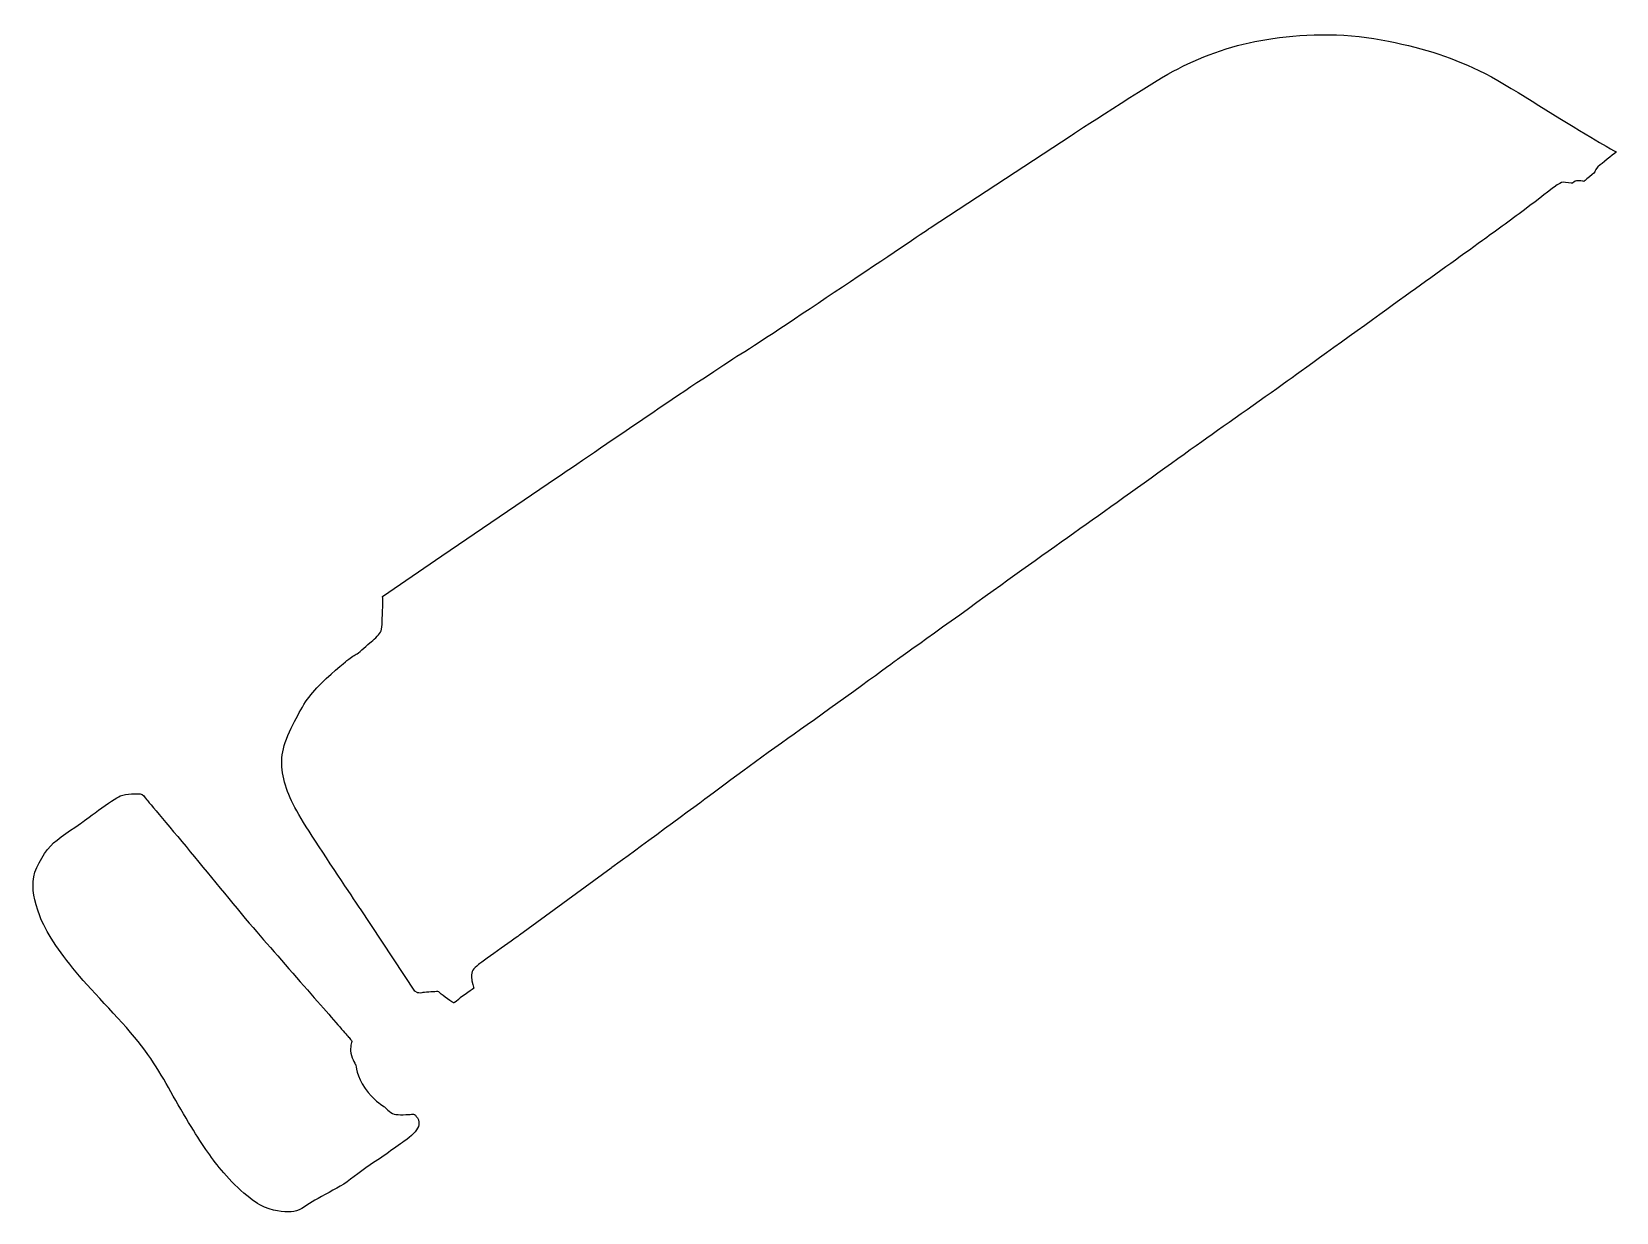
# Model space of a CAD drawing. Header units: centimetres. Extents: x -7.4 to 7.4, y -5.4 to 5.4.
# Drawn here: x -5.86 to 5.99, y -3.98 to 4.85 of the extents above; entities that cross this region are included whole.
import ezdxf

# ---------------------------------------------------------------- set-up
doc = ezdxf.new("R2010")
doc.units = ezdxf.units.CM
doc.header["$MEASUREMENT"] = 0
doc.layers.add('Camada 1', color=7, linetype='Continuous')

msp = doc.modelspace()

# ---------------------------------------------------------------- linework, layer by layer
at = {"layer": 'Camada 1'}
for points, knots in [([(-2.97458, -2.33312), (-2.97458, -2.33312), (-2.95706, -2.34029), (-2.94116, -2.33495), (-2.94116, -2.33495), (-2.92528, -2.32963), (-2.85472, -2.32783), (-2.83173, -2.32601), (-2.83173, -2.32601), (-2.80874, -2.32419), (-2.81763, -2.32601), (-2.80358, -2.33845), (-2.80358, -2.33845), (-2.78956, -2.35081), (-2.70304, -2.41065), (-2.70304, -2.41065), (-2.70304, -2.41065), (-2.70304, -2.41065), (-2.69592, -2.40898), (-2.666, -2.38417), (-2.666, -2.38417), (-2.63608, -2.35938), (-2.55122, -2.29956), (-2.55122, -2.29956), (-2.55122, -2.29956), (-2.55122, -2.29956), (-2.5671, -2.25381), (-2.56895, -2.21333), (-2.56895, -2.21333), (-2.57072, -2.1728), (-2.55654, -2.15674), (-2.51603, -2.12337), (-2.51603, -2.12337), (-2.4755, -2.09006), (-2.21083, -1.90474), (-2.21083, -1.90474), (-2.21083, -1.90474), (-2.21083, -1.90474), (-1.52447, -1.40227), (-1.52447, -1.40227), (-1.52447, -1.40227), (-1.52447, -1.40227), (-1.00419, -1.02146), (-0.82422, -0.88744), (-0.82422, -0.88744), (-0.64428, -0.7534), (-0.36011, -0.54364), (-0.10789, -0.36568), (-0.10789, -0.36568), (0.14428, -0.18762), (0.61188, 0.15446), (0.61188, 0.15446), (0.61188, 0.15446), (0.61188, 0.15446), (1.10234, 0.50358), (1.38819, 0.71159), (1.38819, 0.71159), (1.67399, 0.91942), (1.91908, 1.09063), (2.16432, 1.2652), (2.16432, 1.2652), (2.40962, 1.43977), (2.72884, 1.6707), (2.93, 1.8135), (2.93, 1.8135), (3.13103, 1.95635), (3.42924, 2.16436), (3.60024, 2.28949), (3.60024, 2.28949), (3.77129, 2.41461), (4.20725, 2.72502), (4.41185, 2.8748), (4.41185, 2.8748), (4.61645, 3.02453), (4.82465, 3.16936), (4.99057, 3.29096), (4.99057, 3.29096), (5.07174, 3.35046), (5.1979, 3.4414), (5.30458, 3.5217), (5.30458, 3.5217), (5.41589, 3.60533), (5.50617, 3.67757), (5.52503, 3.69109), (5.52503, 3.69109), (5.56205, 3.71757), (5.578, 3.72469), (5.59385, 3.72633), (5.59385, 3.72633), (5.60973, 3.72797), (5.66267, 3.71934), (5.66267, 3.71934), (5.66267, 3.71934), (5.66267, 3.71934), (5.68024, 3.73688), (5.69442, 3.73868), (5.69442, 3.73868), (5.70863, 3.74048), (5.74736, 3.73339), (5.74736, 3.73339), (5.74736, 3.73339), (5.74736, 3.73339), (5.75958, 3.74215), (5.79133, 3.76861), (5.79133, 3.76861), (5.82311, 3.79504), (5.8302, 3.80036), (5.83366, 3.81274), (5.83366, 3.81274), (5.83715, 3.82512), (5.8408, 3.83208), (5.87075, 3.85687), (5.87075, 3.85687), (5.90067, 3.88169), (5.99082, 3.95371), (5.99082, 3.95371), (5.99082, 3.95371), (5.99082, 3.95371), (5.96965, 3.96265), (5.7156, 4.11421), (5.7156, 4.11421), (5.46157, 4.26579), (5.14929, 4.47912), (4.91989, 4.58313), (4.91989, 4.58313), (4.69052, 4.68708), (4.47536, 4.75072), (4.17903, 4.80178), (4.17903, 4.80178), (3.88262, 4.85287), (3.5652, 4.82826), (3.33234, 4.78773), (3.33234, 4.78773), (3.09948, 4.74725), (2.86646, 4.65901), (2.67771, 4.5567), (2.67771, 4.5567), (2.48906, 4.45441), (1.91563, 4.07722), (1.91563, 4.07722), (1.91563, 4.07722), (1.91563, 4.07722), (0.86061, 3.38614), (0.86061, 3.38614), (0.86061, 3.38614), (0.86061, 3.38614), (-0.25797, 2.63009), (-0.55597, 2.44285), (-0.55597, 2.44285), (-0.84175, 2.26301), (-1.5652, 1.76586), (-1.93384, 1.51549), (-1.93384, 1.51549), (-1.93384, 1.51549), (-2.7912, 0.93372), (-2.7912, 0.93372), (-2.7912, 0.93372), (-2.7912, 0.93372), (-3.23393, 0.62884), (-3.23393, 0.62884), (-3.23393, 0.62884), (-3.23393, 0.62884), (-3.23046, 0.61106), (-3.23406, 0.52295), (-3.23406, 0.52295), (-3.23771, 0.4349), (-3.23575, 0.38735), (-3.2498, 0.36253), (-3.2498, 0.36253), (-3.26382, 0.33763), (-3.30158, 0.30392), (-3.32918, 0.28149), (-3.32918, 0.28149), (-3.36805, 0.24971), (-3.41567, 0.20211), (-3.43155, 0.1968), (-3.43155, 0.1968), (-3.4474, 0.19159), (-3.48796, 0.16156), (-3.50034, 0.14925), (-3.50034, 0.14925), (-3.51278, 0.13705), (-3.63792, 0.03984), (-3.72444, -0.05353), (-3.72444, -0.05353), (-3.81099, -0.14695), (-3.86025, -0.23517), (-3.92907, -0.38328), (-3.92907, -0.38328), (-3.99786, -0.53142), (-3.99963, -0.63003), (-3.96606, -0.7588), (-3.96606, -0.7588), (-3.93251, -0.88752), (-3.87264, -0.98973), (-3.73505, -1.20124), (-3.73505, -1.20124), (-3.59744, -1.41283), (-3.39998, -1.70736), (-3.39998, -1.70736), (-3.39998, -1.70736), (-3.39998, -1.70736), (-2.99228, -2.32252), (-2.99228, -2.32252), (-2.99228, -2.32252), (-2.99228, -2.32252), (-2.97458, -2.33312), (-2.97458, -2.33312)], [0, 0, 0, 0, 0.01886792, 0.01886792, 0.01886792, 0.01886792, 0.03773585, 0.03773585, 0.03773585, 0.03773585, 0.05660377, 0.05660377, 0.05660377, 0.05660377, 0.0754717, 0.0754717, 0.0754717, 0.0754717, 0.09433962, 0.09433962, 0.09433962, 0.09433962, 0.11320755, 0.11320755, 0.11320755, 0.11320755, 0.13207547, 0.13207547, 0.13207547, 0.13207547, 0.1509434, 0.1509434, 0.1509434, 0.1509434, 0.16981132, 0.16981132, 0.16981132, 0.16981132, 0.18867925, 0.18867925, 0.18867925, 0.18867925, 0.20754717, 0.20754717, 0.20754717, 0.20754717, 0.22641509, 0.22641509, 0.22641509, 0.22641509, 0.24528302, 0.24528302, 0.24528302, 0.24528302, 0.26415094, 0.26415094, 0.26415094, 0.26415094, 0.28301887, 0.28301887, 0.28301887, 0.28301887, 0.30188679, 0.30188679, 0.30188679, 0.30188679, 0.32075472, 0.32075472, 0.32075472, 0.32075472, 0.33962264, 0.33962264, 0.33962264, 0.33962264, 0.35849057, 0.35849057, 0.35849057, 0.35849057, 0.37735849, 0.37735849, 0.37735849, 0.37735849, 0.39622642, 0.39622642, 0.39622642, 0.39622642, 0.41509434, 0.41509434, 0.41509434, 0.41509434, 0.43396226, 0.43396226, 0.43396226, 0.43396226, 0.45283019, 0.45283019, 0.45283019, 0.45283019, 0.47169811, 0.47169811, 0.47169811, 0.47169811, 0.49056604, 0.49056604, 0.49056604, 0.49056604, 0.50943396, 0.50943396, 0.50943396, 0.50943396, 0.52830189, 0.52830189, 0.52830189, 0.52830189, 0.54716981, 0.54716981, 0.54716981, 0.54716981, 0.56603774, 0.56603774, 0.56603774, 0.56603774, 0.58490566, 0.58490566, 0.58490566, 0.58490566, 0.60377358, 0.60377358, 0.60377358, 0.60377358, 0.62264151, 0.62264151, 0.62264151, 0.62264151, 0.64150943, 0.64150943, 0.64150943, 0.64150943, 0.66037736, 0.66037736, 0.66037736, 0.66037736, 0.67924528, 0.67924528, 0.67924528, 0.67924528, 0.69811321, 0.69811321, 0.69811321, 0.69811321, 0.71698113, 0.71698113, 0.71698113, 0.71698113, 0.73584906, 0.73584906, 0.73584906, 0.73584906, 0.75471698, 0.75471698, 0.75471698, 0.75471698, 0.77358491, 0.77358491, 0.77358491, 0.77358491, 0.79245283, 0.79245283, 0.79245283, 0.79245283, 0.81132075, 0.81132075, 0.81132075, 0.81132075, 0.83018868, 0.83018868, 0.83018868, 0.83018868, 0.8490566, 0.8490566, 0.8490566, 0.8490566, 0.86792453, 0.86792453, 0.86792453, 0.86792453, 0.88679245, 0.88679245, 0.88679245, 0.88679245, 0.90566038, 0.90566038, 0.90566038, 0.90566038, 0.9245283, 0.9245283, 0.9245283, 0.9245283, 0.94339623, 0.94339623, 0.94339623, 0.94339623, 0.96226415, 0.96226415, 0.96226415, 0.96226415, 1, 1, 1, 1]), ([(-5.69325, -1.21367), (-5.74984, -1.26656), (-5.82557, -1.37761), (-5.84147, -1.46759), (-5.84147, -1.46759), (-5.85735, -1.55747), (-5.83967, -1.64375), (-5.79731, -1.75842), (-5.79731, -1.75842), (-5.75498, -1.87314), (-5.65443, -2.0229), (-5.52558, -2.17974), (-5.52558, -2.17974), (-5.39675, -2.33661), (-5.16569, -2.56055), (-5.0352, -2.73163), (-5.0352, -2.73163), (-4.90468, -2.90274), (-4.8306, -3.05776), (-4.72294, -3.23937), (-4.72294, -3.23937), (-4.61525, -3.42098), (-4.54482, -3.52501), (-4.47071, -3.62206), (-4.47071, -3.62206), (-4.39668, -3.71903), (-4.23719, -3.87651), (-4.15117, -3.92006), (-4.15117, -3.92006), (-4.05394, -3.9694), (-3.9749, -3.97618), (-3.9185, -3.97269), (-3.9185, -3.97269), (-3.86209, -3.96928), (-3.81264, -3.9321), (-3.76139, -3.89863), (-3.76139, -3.89863), (-3.71011, -3.86524), (-3.61862, -3.82116), (-3.54983, -3.78068), (-3.54983, -3.78068), (-3.48104, -3.7402), (-3.41754, -3.68363), (-3.32575, -3.6218), (-3.32575, -3.6218), (-3.23397, -3.56002), (-3.09633, -3.46318), (-3.05053, -3.42979), (-3.05053, -3.42979), (-3.00473, -3.3964), (-2.96772, -3.35041), (-2.96237, -3.32216), (-2.96237, -3.32216), (-2.95708, -3.29393), (-2.97113, -3.27276), (-2.98171, -3.25877), (-2.98171, -3.25877), (-2.99232, -3.24464), (-2.99232, -3.24102), (-3.01698, -3.24287), (-3.01698, -3.24287), (-3.04159, -3.24462), (-3.11583, -3.24996), (-3.1476, -3.24102), (-3.1476, -3.24102), (-3.17938, -3.23216), (-3.21991, -3.18813), (-3.21991, -3.18813), (-3.21991, -3.18813), (-3.21991, -3.18813), (-3.22518, -3.18122), (-3.23393, -3.17757), (-3.23393, -3.17757), (-3.24274, -3.17389), (-3.30108, -3.13709), (-3.36458, -3.04904), (-3.36458, -3.04904), (-3.42808, -2.96093), (-3.43342, -2.87444), (-3.43342, -2.87444), (-3.43342, -2.87444), (-3.43342, -2.87444), (-3.45985, -2.83708), (-3.47041, -2.7862), (-3.47041, -2.7862), (-3.47986, -2.7413), (-3.46332, -2.69992), (-3.46332, -2.69992), (-3.46332, -2.69992), (-3.46332, -2.69992), (-3.46679, -2.68934), (-3.48449, -2.66981), (-3.48449, -2.66981), (-3.50222, -2.65031), (-3.58157, -2.55876), (-3.69801, -2.42483), (-3.69801, -2.42483), (-3.81443, -2.29098), (-3.99257, -2.08807), (-4.12306, -1.93823), (-4.12306, -1.93823), (-4.25353, -1.78856), (-4.44247, -1.55903), (-4.60828, -1.35652), (-4.60828, -1.35652), (-4.7742, -1.15388), (-4.96637, -0.92776), (-4.99632, -0.89083), (-4.99632, -0.89083), (-5.01302, -0.87067), (-5.02463, -0.85043), (-5.04577, -0.84686), (-5.04577, -0.84686), (-5.06694, -0.8435), (-5.1498, -0.84511), (-5.19576, -0.86279), (-5.19576, -0.86279), (-5.24172, -0.88046), (-5.48503, -1.06379), (-5.48503, -1.06379), (-5.48503, -1.06379), (-5.48503, -1.06379), (-5.63671, -1.16083), (-5.69325, -1.21367)], [0, 0, 0, 0, 0.03125, 0.03125, 0.03125, 0.03125, 0.0625, 0.0625, 0.0625, 0.0625, 0.09375, 0.09375, 0.09375, 0.09375, 0.125, 0.125, 0.125, 0.125, 0.15625, 0.15625, 0.15625, 0.15625, 0.1875, 0.1875, 0.1875, 0.1875, 0.21875, 0.21875, 0.21875, 0.21875, 0.25, 0.25, 0.25, 0.25, 0.28125, 0.28125, 0.28125, 0.28125, 0.3125, 0.3125, 0.3125, 0.3125, 0.34375, 0.34375, 0.34375, 0.34375, 0.375, 0.375, 0.375, 0.375, 0.40625, 0.40625, 0.40625, 0.40625, 0.4375, 0.4375, 0.4375, 0.4375, 0.46875, 0.46875, 0.46875, 0.46875, 0.5, 0.5, 0.5, 0.5, 0.53125, 0.53125, 0.53125, 0.53125, 0.5625, 0.5625, 0.5625, 0.5625, 0.59375, 0.59375, 0.59375, 0.59375, 0.625, 0.625, 0.625, 0.625, 0.65625, 0.65625, 0.65625, 0.65625, 0.6875, 0.6875, 0.6875, 0.6875, 0.71875, 0.71875, 0.71875, 0.71875, 0.75, 0.75, 0.75, 0.75, 0.78125, 0.78125, 0.78125, 0.78125, 0.8125, 0.8125, 0.8125, 0.8125, 0.84375, 0.84375, 0.84375, 0.84375, 0.875, 0.875, 0.875, 0.875, 0.90625, 0.90625, 0.90625, 0.90625, 0.9375, 0.9375, 0.9375, 0.9375, 1, 1, 1, 1])]:
    msp.add_open_spline(points, degree=3, knots=knots, dxfattribs=at)

doc.saveas('drawing.dxf')
